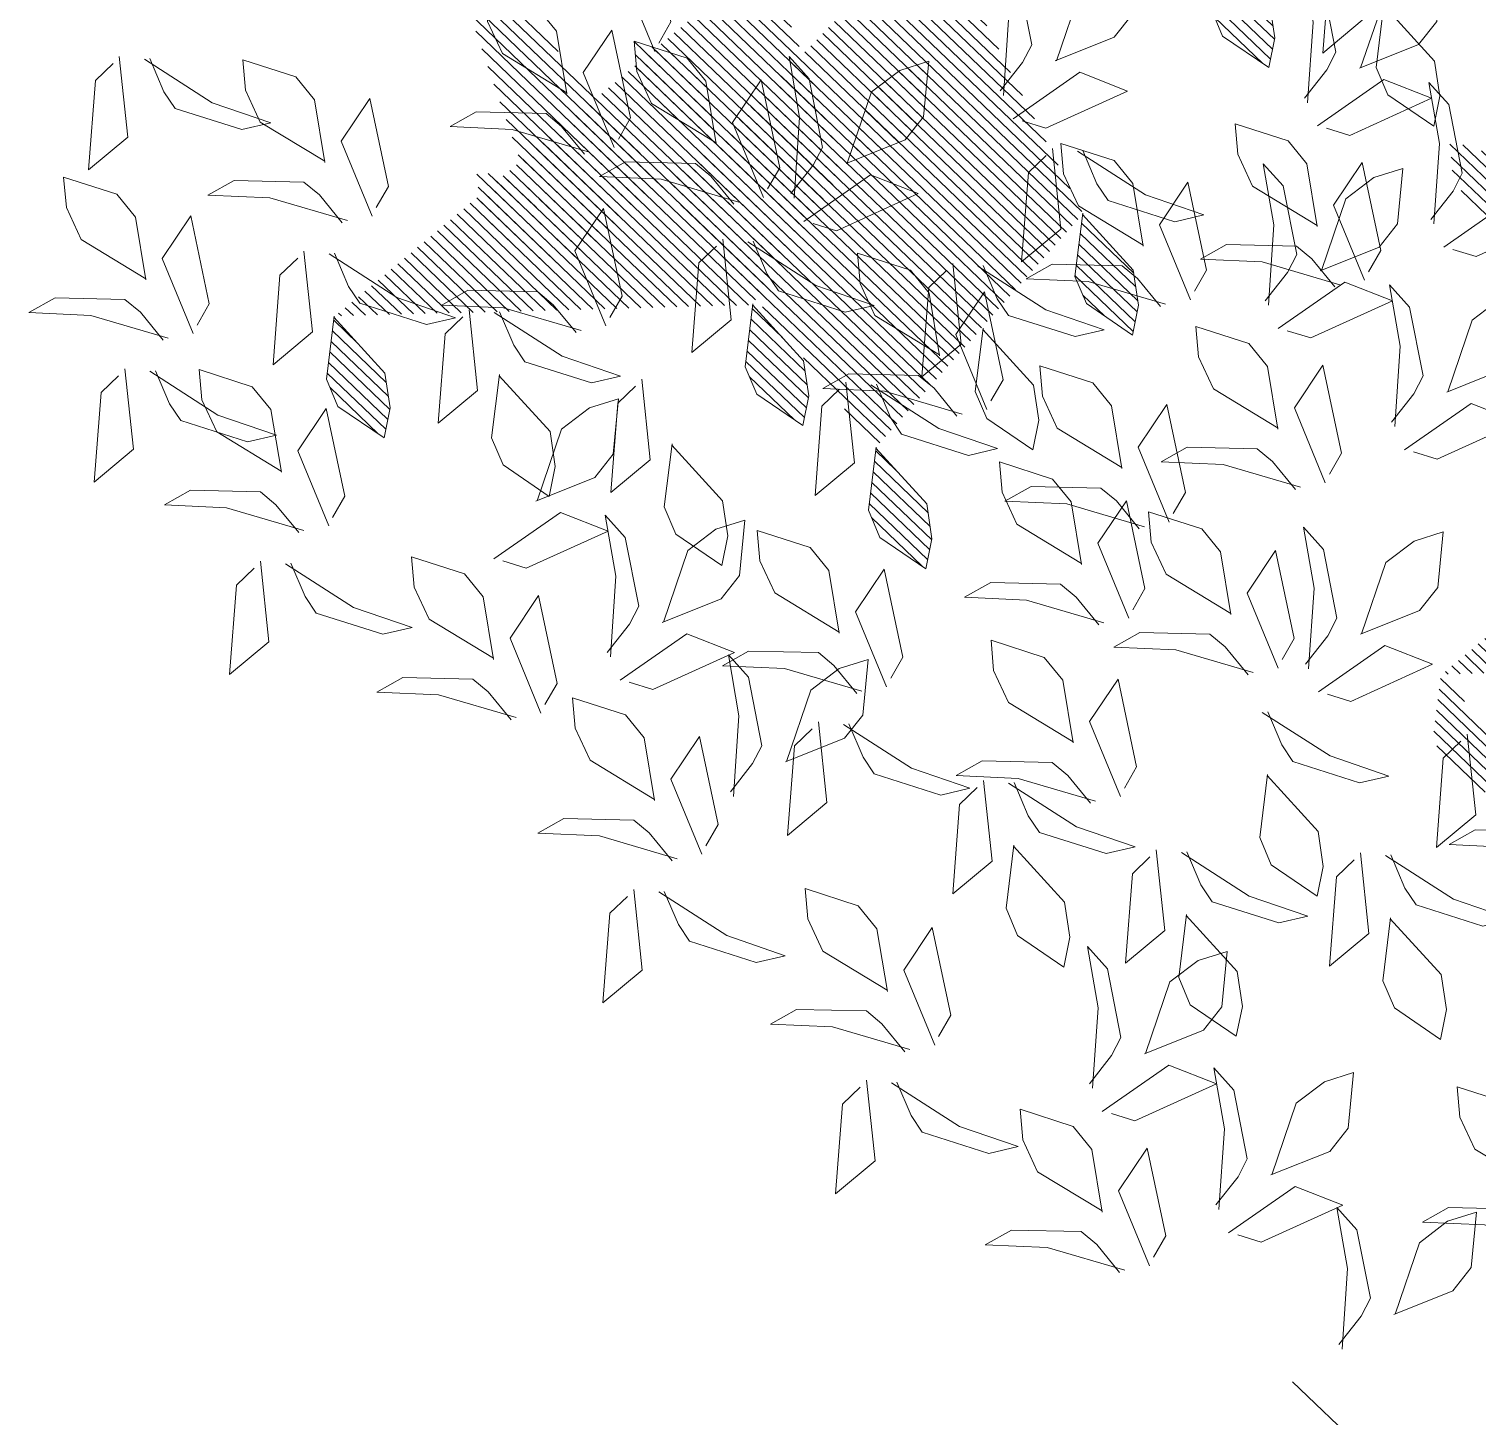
# Model space of a CAD drawing. Header units: centimetres. Extents: x 10243 to 22741, y 2279 to 4414.
# Drawn here: x 11994.82 to 12012.47, y 2874.34 to 2891.24 of the extents above; entities that cross this region are included whole.
import ezdxf

# ---------------------------------------------------------------- set-up
doc = ezdxf.new("R2010")
doc.units = ezdxf.units.CM
doc.header["$MEASUREMENT"] = 0
doc.layers.add('250', color=250, linetype='Continuous')
pattern_1 = [(45, (-1654800.843409, 54994.65091), (-0.0105615167031, 0.0105615167031), [])]
pattern_2 = [(45, (-1654799.279671, 54994.033918), (-0.0105615167031, 0.0105615167031), [])]
pattern_3 = [(45, (-1654801.206286, 54993.366467), (-0.0105615167031, 0.0105615167031), [])]

# ---------------------------------------------------------------- blocks, each defined once
blk = doc.blocks.new('U1')
at = {"lineweight": 0, "true_color": 0x6c822b}
h = blk.add_hatch(dxfattribs=at)
h.set_pattern_fill('ANSI31', color=67, scale=0.11949, style=0)
h.set_pattern_definition(pattern_1)
edge = h.paths.add_edge_path()
edge.add_line((-2359702.2328, 78420.7502), (-2359702.2168, 78420.8604))
edge.add_line((-2359702.2168, 78420.8604), (-2359702.1849, 78420.9012))
edge.add_line((-2359702.1849, 78420.9012), (-2359702.0925, 78420.9332))
edge.add_line((-2359702.0925, 78420.9332), (-2359702.0961, 78420.8799))
edge.add_line((-2359702.0961, 78420.8799), (-2359702.121, 78420.8231))
edge.add_line((-2359702.121, 78420.8231), (-2359702.2328, 78420.7522))
edge.add_line((-2359702.5136, 78420.9696), (-2359702.4977, 78421.0799))
edge.add_line((-2359702.4977, 78421.0799), (-2359702.4657, 78421.1207))
edge.add_line((-2359702.4657, 78421.1207), (-2359702.3734, 78421.1526))
edge.add_line((-2359702.3734, 78421.1526), (-2359702.377, 78421.0994))
edge.add_line((-2359702.377, 78421.0994), (-2359702.4018, 78421.0426))
edge.add_line((-2359702.4018, 78421.0426), (-2359702.5137, 78420.9716))
edge.add_line((-2359702.9001, 78421.3517), (-2359703.0043, 78421.391))
edge.add_line((-2359703.0043, 78421.391), (-2359703.0373, 78421.431))
edge.add_line((-2359703.0373, 78421.431), (-2359703.0486, 78421.528))
edge.add_line((-2359703.0486, 78421.528), (-2359702.9974, 78421.5131))
edge.add_line((-2359702.9974, 78421.5131), (-2359702.9473, 78421.4766))
edge.add_line((-2359702.9473, 78421.4766), (-2359702.902, 78421.3521))
edge.add_line((-2359703.1533, 78420.8348), (-2359703.1375, 78420.7245))
edge.add_line((-2359703.1375, 78420.7245), (-2359703.1567, 78420.6763))
edge.add_line((-2359703.1567, 78420.6763), (-2359703.2362, 78420.6196))
edge.add_line((-2359703.2362, 78420.6196), (-2359703.2479, 78420.6717))
edge.add_line((-2359703.2479, 78420.6717), (-2359703.24, 78420.7332))
edge.add_line((-2359703.24, 78420.7332), (-2359703.1527, 78420.8329))
edge.add_line((-2359702.783, 78420.4326), (-2359702.7672, 78420.3224))
edge.add_line((-2359702.7672, 78420.3224), (-2359702.7863, 78420.2742))
edge.add_line((-2359702.7863, 78420.2742), (-2359702.8659, 78420.2175))
edge.add_line((-2359702.8659, 78420.2175), (-2359702.8775, 78420.2696))
edge.add_line((-2359702.8775, 78420.2696), (-2359702.8697, 78420.3311))
edge.add_line((-2359702.8697, 78420.3311), (-2359702.7824, 78420.4308))
edge.add_line((-2359702.0126, 78421.4334), (-2359701.9966, 78421.5436))
edge.add_line((-2359701.9966, 78421.5436), (-2359701.9647, 78421.5844))
edge.add_line((-2359701.9647, 78421.5844), (-2359701.8723, 78421.6164))
edge.add_line((-2359701.8723, 78421.6164), (-2359701.8759, 78421.5631))
edge.add_line((-2359701.8759, 78421.5631), (-2359701.9007, 78421.5064))
edge.add_line((-2359701.9007, 78421.5064), (-2359702.0126, 78421.4354))
at = {"lineweight": 0}
h = blk.add_hatch(dxfattribs=at)
h.set_pattern_fill('ANSI31', color=41, scale=0.11949, style=0)
h.set_pattern_definition(pattern_1)
edge = h.paths.add_edge_path()
edge.add_line((-2359702.6031, 78421.2927), (-2359702.5872, 78421.4029))
edge.add_line((-2359702.5872, 78421.4029), (-2359702.5552, 78421.4438))
edge.add_line((-2359702.5552, 78421.4438), (-2359702.4629, 78421.4757))
edge.add_line((-2359702.4629, 78421.4757), (-2359702.4665, 78421.4225))
edge.add_line((-2359702.4665, 78421.4225), (-2359702.4913, 78421.3657))
edge.add_line((-2359702.4913, 78421.3657), (-2359702.6032, 78421.2947))
edge.add_line((-2359702.7405, 78420.9304), (-2359702.8447, 78420.9697))
edge.add_line((-2359702.8447, 78420.9697), (-2359702.8777, 78421.0097))
edge.add_line((-2359702.8777, 78421.0097), (-2359702.889, 78421.1068))
edge.add_line((-2359702.889, 78421.1068), (-2359702.8377, 78421.0918))
edge.add_line((-2359702.8377, 78421.0918), (-2359702.7876, 78421.0553))
edge.add_line((-2359702.7876, 78421.0553), (-2359702.7424, 78420.9308))
edge.add_line((-2359702.5722, 78420.688), (-2359702.5564, 78420.5777))
edge.add_line((-2359702.5564, 78420.5777), (-2359702.5756, 78420.5295))
edge.add_line((-2359702.5756, 78420.5295), (-2359702.6552, 78420.4728))
edge.add_line((-2359702.6552, 78420.4728), (-2359702.6668, 78420.5249))
edge.add_line((-2359702.6668, 78420.5249), (-2359702.6589, 78420.5864))
edge.add_line((-2359702.6589, 78420.5864), (-2359702.5716, 78420.6861))
edge.add_line((-2359701.8379, 78420.6816), (-2359701.8221, 78420.5713))
edge.add_line((-2359701.8221, 78420.5713), (-2359701.8412, 78420.5231))
edge.add_line((-2359701.8412, 78420.5231), (-2359701.9208, 78420.4664))
edge.add_line((-2359701.9208, 78420.4664), (-2359701.9324, 78420.5185))
edge.add_line((-2359701.9324, 78420.5185), (-2359701.9246, 78420.58))
edge.add_line((-2359701.9246, 78420.58), (-2359701.8373, 78420.6797))
at = {"lineweight": 0, "true_color": 0x6c822b}
h = blk.add_hatch(dxfattribs=at)
h.set_pattern_fill('ANSI31', color=67, scale=0.11949, style=0)
h.set_pattern_definition(pattern_2)
edge = h.paths.add_edge_path()
edge.add_line((-2359700.669, 78420.1332), (-2359700.6531, 78420.2434))
edge.add_line((-2359700.6531, 78420.2434), (-2359700.6211, 78420.2842))
edge.add_line((-2359700.6211, 78420.2842), (-2359700.5288, 78420.3162))
edge.add_line((-2359700.5288, 78420.3162), (-2359700.5324, 78420.2629))
edge.add_line((-2359700.5324, 78420.2629), (-2359700.5572, 78420.2061))
edge.add_line((-2359700.5572, 78420.2061), (-2359700.6691, 78420.1352))
edge.add_line((-2359700.9499, 78420.3526), (-2359700.934, 78420.4629))
edge.add_line((-2359700.934, 78420.4629), (-2359700.902, 78420.5037))
edge.add_line((-2359700.902, 78420.5037), (-2359700.8097, 78420.5356))
edge.add_line((-2359700.8097, 78420.5356), (-2359700.8132, 78420.4824))
edge.add_line((-2359700.8132, 78420.4824), (-2359700.8381, 78420.4256))
edge.add_line((-2359700.8381, 78420.4256), (-2359700.9499, 78420.3546))
edge.add_line((-2359701.3364, 78420.7347), (-2359701.4406, 78420.774))
edge.add_line((-2359701.4406, 78420.774), (-2359701.4736, 78420.814))
edge.add_line((-2359701.4736, 78420.814), (-2359701.4849, 78420.911))
edge.add_line((-2359701.4849, 78420.911), (-2359701.4336, 78420.8961))
edge.add_line((-2359701.4336, 78420.8961), (-2359701.3835, 78420.8596))
edge.add_line((-2359701.3835, 78420.8596), (-2359701.3383, 78420.7351))
edge.add_line((-2359701.5896, 78420.2178), (-2359701.5738, 78420.1075))
edge.add_line((-2359701.5738, 78420.1075), (-2359701.5929, 78420.0593))
edge.add_line((-2359701.5929, 78420.0593), (-2359701.6725, 78420.0026))
edge.add_line((-2359701.6725, 78420.0026), (-2359701.6841, 78420.0547))
edge.add_line((-2359701.6841, 78420.0547), (-2359701.6763, 78420.1162))
edge.add_line((-2359701.6763, 78420.1162), (-2359701.589, 78420.2159))
edge.add_line((-2359701.2192, 78419.8156), (-2359701.2034, 78419.7054))
edge.add_line((-2359701.2034, 78419.7054), (-2359701.2226, 78419.6572))
edge.add_line((-2359701.2226, 78419.6572), (-2359701.3021, 78419.6005))
edge.add_line((-2359701.3021, 78419.6005), (-2359701.3138, 78419.6526))
edge.add_line((-2359701.3138, 78419.6526), (-2359701.3059, 78419.7141))
edge.add_line((-2359701.3059, 78419.7141), (-2359701.2186, 78419.8138))
edge.add_line((-2359700.4488, 78420.8164), (-2359700.4329, 78420.9266))
edge.add_line((-2359700.4329, 78420.9266), (-2359700.4009, 78420.9674))
edge.add_line((-2359700.4009, 78420.9674), (-2359700.3086, 78420.9994))
edge.add_line((-2359700.3086, 78420.9994), (-2359700.3122, 78420.9461))
edge.add_line((-2359700.3122, 78420.9461), (-2359700.337, 78420.8894))
edge.add_line((-2359700.337, 78420.8894), (-2359700.4489, 78420.8184))
h = blk.add_hatch(dxfattribs=at)
h.set_pattern_fill('ANSI31', color=67, scale=0.11949, style=0)
h.set_pattern_definition(pattern_2)
edge = h.paths.add_edge_path()
edge.add_line((-2359701.0394, 78420.6757), (-2359701.0235, 78420.786))
edge.add_line((-2359701.0235, 78420.786), (-2359700.9915, 78420.8268))
edge.add_line((-2359700.9915, 78420.8268), (-2359700.8992, 78420.8587))
edge.add_line((-2359700.8992, 78420.8587), (-2359700.9027, 78420.8055))
edge.add_line((-2359700.9027, 78420.8055), (-2359700.9276, 78420.7487))
edge.add_line((-2359700.9276, 78420.7487), (-2359701.0394, 78420.6777))
edge.add_line((-2359701.1767, 78420.3134), (-2359701.2809, 78420.3527))
edge.add_line((-2359701.2809, 78420.3527), (-2359701.3139, 78420.3927))
edge.add_line((-2359701.3139, 78420.3927), (-2359701.3252, 78420.4898))
edge.add_line((-2359701.3252, 78420.4898), (-2359701.274, 78420.4748))
edge.add_line((-2359701.274, 78420.4748), (-2359701.2239, 78420.4383))
edge.add_line((-2359701.2239, 78420.4383), (-2359701.1787, 78420.3138))
edge.add_line((-2359701.0085, 78420.071), (-2359700.9927, 78419.9607))
edge.add_line((-2359700.9927, 78419.9607), (-2359701.0119, 78419.9125))
edge.add_line((-2359701.0119, 78419.9125), (-2359701.0914, 78419.8558))
edge.add_line((-2359701.0914, 78419.8558), (-2359701.103, 78419.9079))
edge.add_line((-2359701.103, 78419.9079), (-2359701.0952, 78419.9694))
edge.add_line((-2359701.0952, 78419.9694), (-2359701.0079, 78420.0691))
edge.add_line((-2359700.2742, 78420.0646), (-2359700.2584, 78419.9543))
edge.add_line((-2359700.2584, 78419.9543), (-2359700.2775, 78419.9061))
edge.add_line((-2359700.2775, 78419.9061), (-2359700.3571, 78419.8495))
edge.add_line((-2359700.3571, 78419.8495), (-2359700.3687, 78419.9015))
edge.add_line((-2359700.3687, 78419.9015), (-2359700.3609, 78419.963))
edge.add_line((-2359700.3609, 78419.963), (-2359700.2736, 78420.0627))
h = blk.add_hatch(dxfattribs=at)
h.set_pattern_fill('ANSI31', color=67, scale=0.11949, style=0)
h.set_pattern_definition(pattern_3)
edge = h.paths.add_edge_path()
edge.add_line((-2359702.5956, 78419.4657), (-2359702.5797, 78419.576))
edge.add_line((-2359702.5797, 78419.576), (-2359702.5477, 78419.6168))
edge.add_line((-2359702.5477, 78419.6168), (-2359702.4554, 78419.6487))
edge.add_line((-2359702.4554, 78419.6487), (-2359702.459, 78419.5955))
edge.add_line((-2359702.459, 78419.5955), (-2359702.4838, 78419.5387))
edge.add_line((-2359702.4838, 78419.5387), (-2359702.5957, 78419.4677))
edge.add_line((-2359702.8765, 78419.6852), (-2359702.8606, 78419.7954))
edge.add_line((-2359702.8606, 78419.7954), (-2359702.8286, 78419.8362))
edge.add_line((-2359702.8286, 78419.8362), (-2359702.7363, 78419.8682))
edge.add_line((-2359702.7363, 78419.8682), (-2359702.7398, 78419.8149))
edge.add_line((-2359702.7398, 78419.8149), (-2359702.7647, 78419.7582))
edge.add_line((-2359702.7647, 78419.7582), (-2359702.8766, 78419.6872))
edge.add_line((-2359703.263, 78420.0672), (-2359703.3672, 78420.1065))
edge.add_line((-2359703.3672, 78420.1065), (-2359703.4002, 78420.1465))
edge.add_line((-2359703.4002, 78420.1465), (-2359703.4115, 78420.2436))
edge.add_line((-2359703.4115, 78420.2436), (-2359703.3603, 78420.2286))
edge.add_line((-2359703.3603, 78420.2286), (-2359703.3101, 78420.1921))
edge.add_line((-2359703.3101, 78420.1921), (-2359703.2649, 78420.0676))
edge.add_line((-2359703.5162, 78419.5503), (-2359703.5004, 78419.4401))
edge.add_line((-2359703.5004, 78419.4401), (-2359703.5196, 78419.3919))
edge.add_line((-2359703.5196, 78419.3919), (-2359703.5991, 78419.3352))
edge.add_line((-2359703.5991, 78419.3352), (-2359703.6107, 78419.3873))
edge.add_line((-2359703.6107, 78419.3873), (-2359703.6029, 78419.4488))
edge.add_line((-2359703.6029, 78419.4488), (-2359703.5156, 78419.5484))
edge.add_line((-2359703.1458, 78419.1482), (-2359703.13, 78419.0379))
edge.add_line((-2359703.13, 78419.0379), (-2359703.1492, 78418.9898))
edge.add_line((-2359703.1492, 78418.9898), (-2359703.2288, 78418.9331))
edge.add_line((-2359703.2288, 78418.9331), (-2359703.2404, 78418.9852))
edge.add_line((-2359703.2404, 78418.9852), (-2359703.2325, 78419.0467))
edge.add_line((-2359703.2325, 78419.0467), (-2359703.1453, 78419.1463))
edge.add_line((-2359702.3754, 78420.1489), (-2359702.3595, 78420.2592))
edge.add_line((-2359702.3595, 78420.2592), (-2359702.3275, 78420.3))
edge.add_line((-2359702.3275, 78420.3), (-2359702.2352, 78420.3319))
edge.add_line((-2359702.2352, 78420.3319), (-2359702.2388, 78420.2787))
edge.add_line((-2359702.2388, 78420.2787), (-2359702.2636, 78420.2219))
edge.add_line((-2359702.2636, 78420.2219), (-2359702.3755, 78420.1509))
at = {"lineweight": 0}
h = blk.add_hatch(dxfattribs=at)
h.set_pattern_fill('ANSI31', color=41, scale=0.11949, style=0)
h.set_pattern_definition(pattern_3)
edge = h.paths.add_edge_path()
edge.add_line((-2359702.966, 78420.0083), (-2359702.9501, 78420.1185))
edge.add_line((-2359702.9501, 78420.1185), (-2359702.9181, 78420.1593))
edge.add_line((-2359702.9181, 78420.1593), (-2359702.8258, 78420.1913))
edge.add_line((-2359702.8258, 78420.1913), (-2359702.8293, 78420.138))
edge.add_line((-2359702.8293, 78420.138), (-2359702.8542, 78420.0812))
edge.add_line((-2359702.8542, 78420.0812), (-2359702.9661, 78420.0102))
edge.add_line((-2359703.1033, 78419.646), (-2359703.2076, 78419.6853))
edge.add_line((-2359703.2076, 78419.6853), (-2359703.2405, 78419.7253))
edge.add_line((-2359703.2405, 78419.7253), (-2359703.2518, 78419.8223))
edge.add_line((-2359703.2518, 78419.8223), (-2359703.2006, 78419.8074))
edge.add_line((-2359703.2006, 78419.8074), (-2359703.1505, 78419.7709))
edge.add_line((-2359703.1505, 78419.7709), (-2359703.1053, 78419.6464))
edge.add_line((-2359702.9351, 78419.4035), (-2359702.9193, 78419.2933))
edge.add_line((-2359702.9193, 78419.2933), (-2359702.9385, 78419.2451))
edge.add_line((-2359702.9385, 78419.2451), (-2359703.018, 78419.1884))
edge.add_line((-2359703.018, 78419.1884), (-2359703.0296, 78419.2405))
edge.add_line((-2359703.0296, 78419.2405), (-2359703.0218, 78419.302))
edge.add_line((-2359703.0218, 78419.302), (-2359702.9345, 78419.4016))
edge.add_line((-2359702.2008, 78419.3971), (-2359702.185, 78419.2869))
edge.add_line((-2359702.185, 78419.2869), (-2359702.2041, 78419.2387))
edge.add_line((-2359702.2041, 78419.2387), (-2359702.2837, 78419.182))
edge.add_line((-2359702.2837, 78419.182), (-2359702.2953, 78419.2341))
edge.add_line((-2359702.2953, 78419.2341), (-2359702.2875, 78419.2956))
edge.add_line((-2359702.2875, 78419.2956), (-2359702.2002, 78419.3952))
at = {"lineweight": 0, "true_color": 0x6c822b}
h = blk.add_hatch(dxfattribs=at)
h.set_pattern_fill('ANSI31', color=67, scale=0.1195, style=0)
h.set_pattern_definition([(45, (0, 4e-11), (-0.268285151617, 0.268285151617), [])])
edge = h.paths.add_edge_path()
edge.add_line((-2359701.9845, 78417.9483), (-2359701.9685, 78418.0585))
edge.add_line((-2359701.9685, 78418.0585), (-2359701.9366, 78418.0993))
edge.add_line((-2359701.9366, 78418.0993), (-2359701.8442, 78418.1313))
edge.add_line((-2359701.8442, 78418.1313), (-2359701.8478, 78418.0781))
edge.add_line((-2359701.8478, 78418.0781), (-2359701.8726, 78418.0213))
edge.add_line((-2359701.8726, 78418.0213), (-2359701.9845, 78417.9503))
edge.add_line((-2359702.2653, 78418.1678), (-2359702.2494, 78418.278))
edge.add_line((-2359702.2494, 78418.278), (-2359702.2174, 78418.3188))
edge.add_line((-2359702.2174, 78418.3188), (-2359702.1251, 78418.3508))
edge.add_line((-2359702.1251, 78418.3508), (-2359702.1287, 78418.2975))
edge.add_line((-2359702.1287, 78418.2975), (-2359702.1535, 78418.2407))
edge.add_line((-2359702.1535, 78418.2407), (-2359702.2654, 78418.1697))
edge.add_line((-2359702.6518, 78418.5498), (-2359702.756, 78418.5891))
edge.add_line((-2359702.756, 78418.5891), (-2359702.789, 78418.6291))
edge.add_line((-2359702.789, 78418.6291), (-2359702.8003, 78418.7261))
edge.add_line((-2359702.8003, 78418.7261), (-2359702.7491, 78418.7112))
edge.add_line((-2359702.7491, 78418.7112), (-2359702.699, 78418.6747))
edge.add_line((-2359702.699, 78418.6747), (-2359702.6537, 78418.5502))
edge.add_line((-2359702.905, 78418.0329), (-2359702.8892, 78417.9226))
edge.add_line((-2359702.8892, 78417.9226), (-2359702.9084, 78417.8744))
edge.add_line((-2359702.9084, 78417.8744), (-2359702.9879, 78417.8178))
edge.add_line((-2359702.9879, 78417.8178), (-2359702.9995, 78417.8698))
edge.add_line((-2359702.9995, 78417.8698), (-2359702.9917, 78417.9313))
edge.add_line((-2359702.9917, 78417.9313), (-2359702.9044, 78418.031))
edge.add_line((-2359702.5347, 78417.6308), (-2359702.5189, 78417.5205))
edge.add_line((-2359702.5189, 78417.5205), (-2359702.538, 78417.4723))
edge.add_line((-2359702.538, 78417.4723), (-2359702.6176, 78417.4156))
edge.add_line((-2359702.6176, 78417.4156), (-2359702.6292, 78417.4677))
edge.add_line((-2359702.6292, 78417.4677), (-2359702.6214, 78417.5292))
edge.add_line((-2359702.6214, 78417.5292), (-2359702.5341, 78417.6289))
edge.add_line((-2359701.7643, 78418.6315), (-2359701.7483, 78418.7417))
edge.add_line((-2359701.7483, 78418.7417), (-2359701.7164, 78418.7826))
edge.add_line((-2359701.7164, 78418.7826), (-2359701.624, 78418.8145))
edge.add_line((-2359701.624, 78418.8145), (-2359701.6276, 78418.7613))
edge.add_line((-2359701.6276, 78418.7613), (-2359701.6524, 78418.7045))
edge.add_line((-2359701.6524, 78418.7045), (-2359701.7643, 78418.6335))
at = {"color": 67, "lineweight": 0, "true_color": 0x6c822b}
for points in [[(-2359700.8527, 78420.5314), (-2359700.8748, 78420.5682), (-2359700.8453, 78420.7228), (-2359700.7938, 78420.6491), (-2359700.8453, 78420.5167)], [(-2359702.0633, 78420.6757), (-2359702.0317, 78420.6466), (-2359702.0164, 78420.49), (-2359702.0866, 78420.5461), (-2359702.0745, 78420.6877)], [(-2359701.8379, 78420.6816), (-2359701.8221, 78420.5713), (-2359701.8412, 78420.5231), (-2359701.9208, 78420.4664), (-2359701.9324, 78420.5185), (-2359701.9246, 78420.58), (-2359701.8373, 78420.6797)], [(-2359701.4494, 78420.4351), (-2359701.4895, 78420.4839), (-2359701.5063, 78420.5149), (-2359701.4852, 78420.6357), (-2359701.4509, 78420.6754), (-2359701.4673, 78420.5681), (-2359701.4548, 78420.4272)], [(-2359701.9824, 78420.4114), (-2359702.0225, 78420.4603), (-2359702.0393, 78420.4912), (-2359702.0181, 78420.612), (-2359701.9839, 78420.6517), (-2359702.0003, 78420.5444), (-2359701.9878, 78420.4035)], [(-2359701.5471, 78420.4858), (-2359701.6513, 78420.5251), (-2359701.6843, 78420.5651), (-2359701.6956, 78420.6621), (-2359701.6444, 78420.6472), (-2359701.5943, 78420.6107), (-2359701.549, 78420.4861)], [(-2359702.0801, 78420.4621), (-2359702.1843, 78420.5014), (-2359702.2173, 78420.5414), (-2359702.2286, 78420.6384), (-2359702.1774, 78420.6235), (-2359702.1273, 78420.587), (-2359702.082, 78420.4625)], [(-2359700.6901, 78420.4454), (-2359700.6741, 78420.5556), (-2359700.6422, 78420.5964), (-2359700.5499, 78420.6284), (-2359700.5534, 78420.5751), (-2359700.5783, 78420.5184), (-2359700.6901, 78420.4474)], [(-2359702.1252, 78420.5731), (-2359702.1094, 78420.4628), (-2359702.1286, 78420.4146), (-2359702.2082, 78420.3579), (-2359702.2198, 78420.41), (-2359702.2119, 78420.4715), (-2359702.1247, 78420.5712)], [(-2359700.7785, 78420.3644), (-2359700.8005, 78420.4012), (-2359700.7711, 78420.5558), (-2359700.7195, 78420.4822), (-2359700.7711, 78420.3497)], [(-2359700.9499, 78420.3526), (-2359700.934, 78420.4629), (-2359700.902, 78420.5037), (-2359700.8097, 78420.5356), (-2359700.8132, 78420.4824), (-2359700.8381, 78420.4256), (-2359700.9499, 78420.3546)], [(-2359700.2632, 78420.3341), (-2359700.2473, 78420.4443), (-2359700.2153, 78420.4851), (-2359700.123, 78420.5171), (-2359700.1266, 78420.4638), (-2359700.1514, 78420.4071), (-2359700.2633, 78420.3361)], [(-2359699.9603, 78420.5226), (-2359699.9837, 78420.4639), (-2359700.0028, 78420.4343), (-2359700.1188, 78420.3946), (-2359700.1701, 78420.4054), (-2359700.0682, 78420.4428), (-2359699.9508, 78420.5217)], [(-2359701.0791, 78420.2627), (-2359701.1192, 78420.3116), (-2359701.136, 78420.3426), (-2359701.1148, 78420.4634), (-2359701.0806, 78420.5031), (-2359701.097, 78420.3958), (-2359701.0844, 78420.2548)], [(-2359702.02, 78420.3583), (-2359702.0607, 78420.3447), (-2359702.2053, 78420.4067), (-2359702.1224, 78420.4412), (-2359702.0041, 78420.3624)], [(-2359701.4871, 78420.382), (-2359701.5278, 78420.3684), (-2359701.6724, 78420.4304), (-2359701.5894, 78420.4649), (-2359701.4711, 78420.386)], [(-2359701.0383, 78420.2717), (-2359701.0604, 78420.3085), (-2359701.0309, 78420.463), (-2359700.9794, 78420.3894), (-2359701.0309, 78420.257)], [(-2359700.3516, 78420.2531), (-2359700.3737, 78420.2899), (-2359700.3442, 78420.4445), (-2359700.2927, 78420.3709), (-2359700.3442, 78420.2384)], [(-2359702.1995, 78420.1944), (-2359702.2396, 78420.2432), (-2359702.2564, 78420.2742), (-2359702.2353, 78420.395), (-2359702.2011, 78420.4347), (-2359702.2174, 78420.3274), (-2359702.2049, 78420.1865)], [(-2359700.7185, 78420.3391), (-2359700.6795, 78420.3888), (-2359700.6528, 78420.4119), (-2359700.5303, 78420.4172), (-2359700.4842, 78420.3924), (-2359700.5925, 78420.3853), (-2359700.7274, 78420.3427)], [(-2359702.0002, 78420.1861), (-2359701.9843, 78420.2963), (-2359701.9523, 78420.3371), (-2359701.86, 78420.3691), (-2359701.8636, 78420.3159), (-2359701.8884, 78420.2591), (-2359702.0003, 78420.1881)], [(-2359701.6943, 78420.158), (-2359701.6783, 78420.2682), (-2359701.6464, 78420.3091), (-2359701.554, 78420.341), (-2359701.5576, 78420.2878), (-2359701.5824, 78420.231), (-2359701.6943, 78420.16)], [(-2359701.5923, 78420.3278), (-2359701.6157, 78420.2691), (-2359701.6348, 78420.2394), (-2359701.7508, 78420.1997), (-2359701.8021, 78420.2106), (-2359701.7002, 78420.2479), (-2359701.5828, 78420.3269)], [(-2359701.5277, 78420.3204), (-2359701.4961, 78420.2913), (-2359701.4807, 78420.1347), (-2359701.551, 78420.1908), (-2359701.5389, 78420.3324)], [(-2359700.9784, 78420.2464), (-2359700.9393, 78420.2961), (-2359700.9127, 78420.3191), (-2359700.7901, 78420.3244), (-2359700.744, 78420.2996), (-2359700.8523, 78420.2925), (-2359700.9872, 78420.2499)], [(-2359702.0886, 78420.1051), (-2359702.1107, 78420.1419), (-2359702.0812, 78420.2965), (-2359702.0297, 78420.2229), (-2359702.0812, 78420.0904)], [(-2359701.9063, 78420.0578), (-2359701.9465, 78420.1066), (-2359701.9632, 78420.1376), (-2359701.9421, 78420.2584), (-2359701.9079, 78420.2981), (-2359701.9242, 78420.1908), (-2359701.9117, 78420.0499)], [(-2359701.1167, 78420.2097), (-2359701.1574, 78420.196), (-2359701.302, 78420.2581), (-2359701.219, 78420.2926), (-2359701.1007, 78420.2137)], [(-2359700.2917, 78420.2278), (-2359700.2526, 78420.2775), (-2359700.226, 78420.3006), (-2359700.1035, 78420.3059), (-2359700.0573, 78420.2811), (-2359700.1656, 78420.274), (-2359700.3006, 78420.2314)], [(-2359702.004, 78420.1085), (-2359702.1082, 78420.1478), (-2359702.1412, 78420.1878), (-2359702.1525, 78420.2848), (-2359702.1013, 78420.2699), (-2359702.0512, 78420.2334), (-2359702.0059, 78420.1089)], [(-2359701.7826, 78420.0771), (-2359701.8047, 78420.1139), (-2359701.7753, 78420.2684), (-2359701.7237, 78420.1948), (-2359701.7753, 78420.0623)], [(-2359700.7574, 78420.0522), (-2359700.7795, 78420.089), (-2359700.75, 78420.2436), (-2359700.6985, 78420.17), (-2359700.75, 78420.0375)], [(-2359700.0336, 78420.0538), (-2359700.0557, 78420.0906), (-2359700.0263, 78420.2452), (-2359699.9747, 78420.1716), (-2359700.0263, 78420.0391)], [(-2359702.2372, 78420.1413), (-2359702.2779, 78420.1277), (-2359702.4225, 78420.1897), (-2359702.3395, 78420.2242), (-2359702.2212, 78420.1454)], [(-2359701.5896, 78420.2178), (-2359701.5738, 78420.1075), (-2359701.5929, 78420.0593), (-2359701.6725, 78420.0026), (-2359701.6841, 78420.0547), (-2359701.6763, 78420.1162), (-2359701.589, 78420.2159)], [(-2359701.0112, 78420.1809), (-2359701.0347, 78420.1223), (-2359701.0537, 78420.0926), (-2359701.1697, 78420.0529), (-2359701.221, 78420.0638), (-2359701.1191, 78420.1011), (-2359701.0017, 78420.18)], [(-2359700.9466, 78420.1736), (-2359700.915, 78420.1445), (-2359700.8996, 78419.9879), (-2359700.9699, 78420.044), (-2359700.9578, 78420.1856)], [(-2359700.2768, 78420.1746), (-2359700.3003, 78420.1159), (-2359700.3193, 78420.0862), (-2359700.4354, 78420.0466), (-2359700.4867, 78420.0574), (-2359700.3848, 78420.0947), (-2359700.2673, 78420.1737)], [(-2359700.2122, 78420.1672), (-2359700.1806, 78420.1381), (-2359700.1653, 78419.9815), (-2359700.2355, 78420.0376), (-2359700.2234, 78420.1792)], [(-2359702.0287, 78420.0798), (-2359701.9896, 78420.1295), (-2359701.963, 78420.1526), (-2359701.8405, 78420.1579), (-2359701.7943, 78420.1331), (-2359701.9026, 78420.126), (-2359702.0376, 78420.0834)], [(-2359701.3336, 78419.9732), (-2359701.3176, 78420.0834), (-2359701.2857, 78420.1242), (-2359701.1933, 78420.1562), (-2359701.1969, 78420.1029), (-2359701.2218, 78420.0461), (-2359701.3336, 78419.9751)], [(-2359701.7227, 78420.0517), (-2359701.6836, 78420.1014), (-2359701.657, 78420.1245), (-2359701.5345, 78420.1298), (-2359701.4883, 78420.105), (-2359701.5966, 78420.0979), (-2359701.7316, 78420.0553)], [(-2359701.4135, 78420.1299), (-2359701.4369, 78420.0712), (-2359701.456, 78420.0415), (-2359701.572, 78420.0019), (-2359701.6233, 78420.0127), (-2359701.5214, 78420.0501), (-2359701.404, 78420.129)], [(-2359701.3489, 78420.1225), (-2359701.3173, 78420.0934), (-2359701.3019, 78419.9368), (-2359701.3722, 78419.9929), (-2359701.3601, 78420.1345)], [(-2359701.944, 78420.0047), (-2359701.9847, 78419.9911), (-2359702.1293, 78420.0531), (-2359702.0463, 78420.0876), (-2359701.928, 78420.0088)], [(-2359700.6975, 78420.0269), (-2359700.6584, 78420.0766), (-2359700.6318, 78420.0997), (-2359700.5093, 78420.105), (-2359700.4631, 78420.0801), (-2359700.5714, 78420.073), (-2359700.7064, 78420.0305)], [(-2359702.2211, 78419.8915), (-2359702.3253, 78419.9308), (-2359702.3583, 78419.9708), (-2359702.3696, 78420.0678), (-2359702.3184, 78420.0529), (-2359702.2683, 78420.0164), (-2359702.223, 78419.8918)], [(-2359702.1234, 78419.8408), (-2359702.1636, 78419.8896), (-2359702.1804, 78419.9206), (-2359702.1592, 78420.0414), (-2359702.125, 78420.0811), (-2359702.1414, 78419.9738), (-2359702.1288, 78419.8329)], [(-2359701.4219, 78419.8922), (-2359701.444, 78419.929), (-2359701.4146, 78420.0836), (-2359701.363, 78420.01), (-2359701.4146, 78419.8775)], [(-2359701.0085, 78420.071), (-2359700.9927, 78419.9607), (-2359701.0119, 78419.9125), (-2359701.0914, 78419.8558), (-2359701.103, 78419.9079), (-2359701.0952, 78419.9694), (-2359701.0079, 78420.0691)], [(-2359700.5642, 78420.0661), (-2359700.5877, 78420.0074), (-2359700.6067, 78419.9777), (-2359700.7227, 78419.9381), (-2359700.774, 78419.9489), (-2359700.6721, 78419.9862), (-2359700.5547, 78420.0652)], [(-2359700.4996, 78420.0587), (-2359700.468, 78420.0296), (-2359700.4527, 78419.873), (-2359700.5229, 78419.9291), (-2359700.5108, 78420.0707)], [(-2359700.2742, 78420.0646), (-2359700.2584, 78419.9543), (-2359700.2775, 78419.9061), (-2359700.3571, 78419.8495), (-2359700.3687, 78419.9015), (-2359700.3609, 78419.963), (-2359700.2736, 78420.0627)], [(-2359701.9241, 78419.8325), (-2359701.9082, 78419.9427), (-2359701.8762, 78419.9835), (-2359701.7839, 78420.0155), (-2359701.7875, 78419.9623), (-2359701.8123, 78419.9055), (-2359701.9242, 78419.8345)], [(-2359701.4108, 78420.0199), (-2359701.395, 78419.9096), (-2359701.4141, 78419.8615), (-2359701.4937, 78419.8048), (-2359701.5053, 78419.8569), (-2359701.4975, 78419.9184), (-2359701.4102, 78420.018)], [(-2359700.1759, 78419.7927), (-2359700.1599, 78419.903), (-2359700.128, 78419.9438), (-2359700.0357, 78419.9757), (-2359700.0392, 78419.9225), (-2359700.0641, 78419.8657), (-2359700.1759, 78419.7947)], [(-2359699.9589, 78419.9753), (-2359699.9823, 78419.9166), (-2359700.0014, 78419.8869), (-2359700.1174, 78419.8472), (-2359700.1687, 78419.8581), (-2359700.0668, 78419.8954), (-2359699.9493, 78419.9744)], [(-2359702.0125, 78419.7515), (-2359702.0346, 78419.7883), (-2359702.0051, 78419.9429), (-2359701.9536, 78419.8693), (-2359702.0051, 78419.7368)], [(-2359701.6491, 78419.7691), (-2359701.6331, 78419.8794), (-2359701.6012, 78419.9202), (-2359701.5088, 78419.9521), (-2359701.5124, 78419.8989), (-2359701.5372, 78419.8421), (-2359701.6491, 78419.7711)], [(-2359701.362, 78419.8669), (-2359701.323, 78419.9166), (-2359701.2963, 78419.9397), (-2359701.1738, 78419.945), (-2359701.1277, 78419.9201), (-2359701.236, 78419.913), (-2359701.3709, 78419.8704)], [(-2359700.7997, 78419.931), (-2359700.7681, 78419.9019), (-2359700.7528, 78419.7453), (-2359700.823, 78419.8014), (-2359700.8109, 78419.9431)], [(-2359700.5615, 78419.9561), (-2359700.5457, 78419.8458), (-2359700.5649, 78419.7976), (-2359700.6444, 78419.7409), (-2359700.656, 78419.793), (-2359700.6482, 78419.8545), (-2359700.5609, 78419.9542)], [(-2359701.2219, 78419.9256), (-2359701.2454, 78419.8669), (-2359701.2644, 78419.8373), (-2359701.3805, 78419.7976), (-2359701.4318, 78419.8084), (-2359701.3298, 78419.8458), (-2359701.2124, 78419.9247)], [(-2359701.1573, 78419.9183), (-2359701.1257, 78419.8892), (-2359701.1104, 78419.7326), (-2359701.1806, 78419.7886), (-2359701.1685, 78419.9303)], [(-2359700.6211, 78419.7331), (-2359700.7253, 78419.7724), (-2359700.7583, 78419.8124), (-2359700.7696, 78419.9094), (-2359700.7184, 78419.8945), (-2359700.6683, 78419.858), (-2359700.623, 78419.7335)], [(-2359700.2642, 78419.7118), (-2359700.2863, 78419.7486), (-2359700.2569, 78419.9031), (-2359700.2053, 78419.8295), (-2359700.2569, 78419.697)], [(-2359702.1611, 78419.7877), (-2359702.2018, 78419.7741), (-2359702.3464, 78419.8361), (-2359702.2634, 78419.8706), (-2359702.1451, 78419.7917)], [(-2359701.7374, 78419.6882), (-2359701.7595, 78419.725), (-2359701.7301, 78419.8795), (-2359701.6785, 78419.8059), (-2359701.7301, 78419.6734)], [(-2359701.2192, 78419.8156), (-2359701.2034, 78419.7054), (-2359701.2226, 78419.6572), (-2359701.3021, 78419.6005), (-2359701.3138, 78419.6526), (-2359701.3059, 78419.7141), (-2359701.2186, 78419.8138)], [(-2359700.8616, 78419.8284), (-2359700.8458, 78419.7182), (-2359700.865, 78419.67), (-2359700.9445, 78419.6133), (-2359700.9562, 78419.6654), (-2359700.9483, 78419.7269), (-2359700.861, 78419.8265)], [(-2359701.9526, 78419.7262), (-2359701.9135, 78419.7759), (-2359701.8869, 78419.799), (-2359701.7644, 78419.8043), (-2359701.7182, 78419.7795), (-2359701.8265, 78419.7724), (-2359701.9615, 78419.7298)], [(-2359701.5748, 78419.6022), (-2359701.5589, 78419.7124), (-2359701.5269, 78419.7532), (-2359701.4346, 78419.7852), (-2359701.4382, 78419.7319), (-2359701.463, 78419.6751), (-2359701.5749, 78419.6041)], [(-2359700.2043, 78419.6864), (-2359700.1653, 78419.7361), (-2359700.1386, 78419.7592), (-2359700.0161, 78419.7645), (-2359699.97, 78419.7397), (-2359700.0783, 78419.7326), (-2359700.2132, 78419.69)], [(-2359701.6775, 78419.6628), (-2359701.6385, 78419.7125), (-2359701.6118, 78419.7356), (-2359701.4893, 78419.7409), (-2359701.4431, 78419.7161), (-2359701.5515, 78419.709), (-2359701.6864, 78419.6664)], [(-2359701.6632, 78419.5212), (-2359701.6853, 78419.558), (-2359701.6558, 78419.7126), (-2359701.6043, 78419.639), (-2359701.6558, 78419.5065)], [(-2359700.7405, 78419.4654), (-2359700.7806, 78419.5143), (-2359700.7974, 78419.5452), (-2359700.7763, 78419.666), (-2359700.7421, 78419.7058), (-2359700.7584, 78419.5985), (-2359700.7459, 78419.4575)], [(-2359700.561, 78419.6294), (-2359700.6017, 78419.6157), (-2359700.7463, 78419.6778), (-2359700.6634, 78419.7123), (-2359700.5451, 78419.6334)], [(-2359701.8347, 78419.5094), (-2359701.8187, 78419.6197), (-2359701.7868, 78419.6605), (-2359701.6944, 78419.6924), (-2359701.698, 78419.6392), (-2359701.7228, 78419.5824), (-2359701.8347, 78419.5114)], [(-2359700.8382, 78419.5161), (-2359700.9424, 78419.5554), (-2359700.9754, 78419.5954), (-2359700.9867, 78419.6924), (-2359700.9355, 78419.6775), (-2359700.8854, 78419.641), (-2359700.8401, 78419.5165)], [(-2359701.9638, 78419.4195), (-2359702.0039, 78419.4684), (-2359702.0207, 78419.4993), (-2359701.9995, 78419.6201), (-2359701.9653, 78419.6599), (-2359701.9817, 78419.5526), (-2359701.9692, 78419.4116)], [(-2359701.148, 78419.4909), (-2359701.132, 78419.6011), (-2359701.1001, 78419.6419), (-2359701.0078, 78419.6739), (-2359701.0113, 78419.6206), (-2359701.0362, 78419.5638), (-2359701.148, 78419.4928)], [(-2359702.0615, 78419.4702), (-2359702.1657, 78419.5095), (-2359702.1987, 78419.5495), (-2359702.21, 78419.6465), (-2359702.1587, 78419.6316), (-2359702.1086, 78419.5951), (-2359702.0634, 78419.4706)], [(-2359700.5412, 78419.4571), (-2359700.5253, 78419.5674), (-2359700.4933, 78419.6082), (-2359700.401, 78419.6401), (-2359700.4046, 78419.5869), (-2359700.4294, 78419.5301), (-2359700.5413, 78419.4591)], [(-2359701.923, 78419.4285), (-2359701.9451, 78419.4653), (-2359701.9157, 78419.6198), (-2359701.8641, 78419.5462), (-2359701.9157, 78419.4137)], [(-2359701.2364, 78419.4099), (-2359701.2584, 78419.4467), (-2359701.229, 78419.6013), (-2359701.1774, 78419.5277), (-2359701.229, 78419.3952)], [(-2359701.6033, 78419.4959), (-2359701.5642, 78419.5456), (-2359701.5376, 78419.5687), (-2359701.4151, 78419.574), (-2359701.3689, 78419.5491), (-2359701.4772, 78419.542), (-2359701.6122, 78419.4994)], [(-2359700.6296, 78419.3762), (-2359700.6517, 78419.413), (-2359700.6222, 78419.5675), (-2359700.5707, 78419.4939), (-2359700.6222, 78419.3614)], [(-2359701.8631, 78419.4031), (-2359701.824, 78419.4528), (-2359701.7974, 78419.4759), (-2359701.6749, 78419.4812), (-2359701.6287, 78419.4564), (-2359701.737, 78419.4493), (-2359701.872, 78419.4067)], [(-2359700.7782, 78419.4124), (-2359700.8189, 78419.3987), (-2359700.9635, 78419.4608), (-2359700.8805, 78419.4952), (-2359700.7622, 78419.4164)], [(-2359701.5538, 78419.29), (-2359701.5378, 78419.4002), (-2359701.5059, 78419.441), (-2359701.4136, 78419.473), (-2359701.4171, 78419.4197), (-2359701.442, 78419.3629), (-2359701.5538, 78419.2919)], [(-2359701.1764, 78419.3846), (-2359701.1374, 78419.4343), (-2359701.1107, 78419.4574), (-2359700.9882, 78419.4627), (-2359700.9421, 78419.4378), (-2359701.0504, 78419.4307), (-2359701.1853, 78419.3881)], [(-2359700.9513, 78419.2165), (-2359700.9914, 78419.2653), (-2359701.0082, 78419.2963), (-2359700.987, 78419.4171), (-2359700.9528, 78419.4568), (-2359700.9692, 78419.3495), (-2359700.9566, 78419.2086)], [(-2359702.0014, 78419.3665), (-2359702.0421, 78419.3528), (-2359702.1867, 78419.4149), (-2359702.1038, 78419.4494), (-2359701.9855, 78419.3705)], [(-2359701.0489, 78419.2672), (-2359701.1531, 78419.3065), (-2359701.1861, 78419.3465), (-2359701.1974, 78419.4435), (-2359701.1462, 78419.4286), (-2359701.0961, 78419.3921), (-2359701.0509, 78419.2675)], [(-2359700.5697, 78419.3508), (-2359700.5306, 78419.4005), (-2359700.504, 78419.4236), (-2359700.3815, 78419.4289), (-2359700.3353, 78419.4041), (-2359700.4436, 78419.397), (-2359700.5786, 78419.3544)], [(-2359701.6421, 78419.209), (-2359701.6642, 78419.2458), (-2359701.6348, 78419.4004), (-2359701.5832, 78419.3268), (-2359701.6348, 78419.1943)], [(-2359700.8183, 78419.2041), (-2359700.8024, 78419.3143), (-2359700.7704, 78419.3552), (-2359700.6781, 78419.3871), (-2359700.6816, 78419.3339), (-2359700.7065, 78419.2771), (-2359700.8183, 78419.2061)], [(-2359701.8959, 78419.3377), (-2359701.9194, 78419.279), (-2359701.9384, 78419.2494), (-2359702.0545, 78419.2097), (-2359702.1058, 78419.2205), (-2359702.0039, 78419.2579), (-2359701.8864, 78419.3368)], [(-2359701.1616, 78419.3313), (-2359701.1851, 78419.2726), (-2359701.2041, 78419.243), (-2359701.3201, 78419.2033), (-2359701.3714, 78419.2142), (-2359701.2695, 78419.2515), (-2359701.1521, 78419.3304)], [(-2359701.097, 78419.324), (-2359701.0654, 78419.2949), (-2359701.05, 78419.1383), (-2359701.1203, 78419.1944), (-2359701.1082, 78419.336)], [(-2359700.9067, 78419.1231), (-2359700.9287, 78419.1599), (-2359700.8993, 78419.3145), (-2359700.8477, 78419.2409), (-2359700.8993, 78419.1084)], [(-2359702.2336, 78419.2793), (-2359702.202, 78419.2502), (-2359702.1867, 78419.0936), (-2359702.2569, 78419.1497), (-2359702.2448, 78419.2913)], [(-2359701.5822, 78419.1837), (-2359701.5432, 78419.2334), (-2359701.5165, 78419.2564), (-2359701.394, 78419.2618), (-2359701.3479, 78419.2369), (-2359701.4562, 78419.2298), (-2359701.5911, 78419.1872)], [(-2359701.8933, 78419.2277), (-2359701.8775, 78419.1175), (-2359701.8966, 78419.0693), (-2359701.9762, 78419.0126), (-2359701.9878, 78419.0647), (-2359701.9799, 78419.1262), (-2359701.8927, 78419.2259)], [(-2359701.4489, 78419.2228), (-2359701.4724, 78419.1641), (-2359701.4914, 78419.1345), (-2359701.6075, 78419.0948), (-2359701.6588, 78419.1056), (-2359701.5569, 78419.143), (-2359701.4394, 78419.2219)], [(-2359701.3843, 78419.2155), (-2359701.3527, 78419.1864), (-2359701.3374, 78419.0298), (-2359701.4076, 78419.0858), (-2359701.3955, 78419.2275)], [(-2359702.4435, 78419.045), (-2359702.4045, 78419.0947), (-2359702.3779, 78419.1178), (-2359702.2553, 78419.1231), (-2359702.2092, 78419.0983), (-2359702.3175, 78419.0912), (-2359702.4524, 78419.0486)], [(-2359701.7491, 78419.0952), (-2359701.7725, 78419.0365), (-2359701.7916, 78419.0068), (-2359701.9076, 78418.9672), (-2359701.9589, 78418.978), (-2359701.857, 78419.0154), (-2359701.7396, 78419.0943)], [(-2359701.6844, 78419.0878), (-2359701.6529, 78419.0587), (-2359701.6375, 78418.9021), (-2359701.7077, 78418.9582), (-2359701.6957, 78419.0998)], [(-2359701.4463, 78419.1128), (-2359701.4305, 78419.0026), (-2359701.4496, 78418.9544), (-2359701.5292, 78418.8977), (-2359701.5408, 78418.9498), (-2359701.533, 78419.0113), (-2359701.4457, 78419.111)], [(-2359702.1067, 78419.0824), (-2359702.1301, 78419.0237), (-2359702.1492, 78418.9941), (-2359702.2652, 78418.9544), (-2359702.3165, 78418.9652), (-2359702.2146, 78419.0026), (-2359702.0972, 78419.0815)], [(-2359702.042, 78419.075), (-2359702.0105, 78419.046), (-2359701.9951, 78418.8894), (-2359702.0653, 78418.9454), (-2359702.0533, 78419.0871)], [(-2359701.2193, 78418.8613), (-2359701.2033, 78418.9715), (-2359701.1714, 78419.0124), (-2359701.0791, 78419.0443), (-2359701.0826, 78418.9911), (-2359701.1075, 78418.9343), (-2359701.2193, 78418.8633)], [(-2359700.8319, 78419.0446), (-2359700.8554, 78418.9859), (-2359700.8744, 78418.9562), (-2359700.9904, 78418.9166), (-2359701.0417, 78418.9274), (-2359700.9398, 78418.9648), (-2359700.8224, 78419.0437)], [(-2359702.104, 78418.9724), (-2359702.0882, 78418.8622), (-2359702.1073, 78418.814), (-2359702.1869, 78418.7573), (-2359702.1985, 78418.8094), (-2359702.1907, 78418.8709), (-2359702.1034, 78418.9705)], [(-2359701.7464, 78418.9852), (-2359701.7306, 78418.8749), (-2359701.7497, 78418.8268), (-2359701.8293, 78418.7701), (-2359701.8409, 78418.8222), (-2359701.8331, 78418.8836), (-2359701.7458, 78418.9833)], [(-2359701.3076, 78418.7804), (-2359701.3297, 78418.8172), (-2359701.3003, 78418.9717), (-2359701.2487, 78418.8981), (-2359701.3003, 78418.7656)], [(-2359701.6677, 78418.7429), (-2359701.7719, 78418.7822), (-2359701.8049, 78418.8222), (-2359701.8162, 78418.9192), (-2359701.765, 78418.9043), (-2359701.7149, 78418.8678), (-2359701.6696, 78418.7432)], [(-2359701.57, 78418.6922), (-2359701.6101, 78418.741), (-2359701.6269, 78418.772), (-2359701.6058, 78418.8928), (-2359701.5716, 78418.9325), (-2359701.5879, 78418.8252), (-2359701.5754, 78418.6843)], [(-2359701.7871, 78418.4752), (-2359701.8273, 78418.524), (-2359701.8441, 78418.555), (-2359701.8229, 78418.6758), (-2359701.7887, 78418.7155), (-2359701.8051, 78418.6082), (-2359701.7925, 78418.4673)], [(-2359701.6077, 78418.6391), (-2359701.6484, 78418.6255), (-2359701.793, 78418.6875), (-2359701.71, 78418.722), (-2359701.5917, 78418.6431)], [(-2359701.8848, 78418.5258), (-2359701.989, 78418.5651), (-2359702.022, 78418.6051), (-2359702.0333, 78418.7022), (-2359701.9821, 78418.6872), (-2359701.932, 78418.6507), (-2359701.8867, 78418.5262)], [(-2359702.3548, 78418.4908), (-2359702.3389, 78418.6011), (-2359702.3069, 78418.6419), (-2359702.2146, 78418.6738), (-2359702.2182, 78418.6206), (-2359702.243, 78418.5638), (-2359702.3549, 78418.4928)], [(-2359701.8248, 78418.4221), (-2359701.8655, 78418.4085), (-2359702.0101, 78418.4705), (-2359701.9271, 78418.505), (-2359701.8088, 78418.4261)], [(-2359702.3833, 78418.3846), (-2359702.3442, 78418.4342), (-2359702.3176, 78418.4573), (-2359702.1951, 78418.4626), (-2359702.1489, 78418.4378), (-2359702.2572, 78418.4307), (-2359702.3922, 78418.3881)]]:
    blk.add_lwpolyline(points, dxfattribs=at)
at = {"color": 63, "lineweight": 0}
blk.add_lwpolyline([(-2359701.1767, 78420.3134), (-2359701.2809, 78420.3527), (-2359701.3139, 78420.3927), (-2359701.3252, 78420.4898), (-2359701.274, 78420.4748), (-2359701.2239, 78420.4383), (-2359701.1787, 78420.3138)], dxfattribs=at)
at = {"layer": '250', "lineweight": 0}
for points in [[(-2359699.8957, 78420.5153), (-2359699.8641, 78420.4862), (-2359699.8487, 78420.3296), (-2359699.9189, 78420.3856), (-2359699.9069, 78420.5273)], [(-2359699.9453, 78420.1348), (-2359699.9293, 78420.245), (-2359699.8974, 78420.2858), (-2359699.805, 78420.3178), (-2359699.8086, 78420.2645), (-2359699.8334, 78420.2077), (-2359699.9453, 78420.1368)], [(-2359699.9737, 78420.0285), (-2359699.9346, 78420.0782), (-2359699.908, 78420.1013), (-2359699.7855, 78420.1066), (-2359699.7393, 78420.0817), (-2359699.8476, 78420.0746), (-2359699.9826, 78420.0321)], [(-2359699.8942, 78419.9679), (-2359699.8627, 78419.9388), (-2359699.8473, 78419.7822), (-2359699.9175, 78419.8383), (-2359699.9055, 78419.9799)], [(-2359700.1895, 78419.6332), (-2359700.2129, 78419.5745), (-2359700.232, 78419.5449), (-2359700.348, 78419.5052), (-2359700.3993, 78419.516), (-2359700.2974, 78419.5534), (-2359700.18, 78419.6323)], [(-2359700.1249, 78419.6258), (-2359700.0933, 78419.5967), (-2359700.0779, 78419.4401), (-2359700.1481, 78419.4962), (-2359700.1361, 78419.6379)], [(-2359700.8467, 78419.0978), (-2359700.8077, 78419.1475), (-2359700.781, 78419.1706), (-2359700.6585, 78419.1759), (-2359700.6124, 78419.1511), (-2359700.7207, 78419.144), (-2359700.8556, 78419.1014)], [(-2359700.7673, 78419.0372), (-2359700.7357, 78419.0081), (-2359700.7203, 78418.8515), (-2359700.7906, 78418.9076), (-2359700.7785, 78419.0492)], [(-2359701.2477, 78418.755), (-2359701.2087, 78418.8047), (-2359701.182, 78418.8278), (-2359701.0595, 78418.8331), (-2359701.0134, 78418.8083), (-2359701.1217, 78418.8012), (-2359701.2566, 78418.7586)], [(-2359701.2329, 78418.7018), (-2359701.2563, 78418.6431), (-2359701.2754, 78418.6134), (-2359701.3914, 78418.5738), (-2359701.4427, 78418.5846), (-2359701.3408, 78418.622), (-2359701.2234, 78418.7009)], [(-2359701.1683, 78418.6944), (-2359701.1367, 78418.6653), (-2359701.1213, 78418.5087), (-2359701.1916, 78418.5648), (-2359701.1795, 78418.7065)], [(-2359701.5878, 78418.4669), (-2359701.5719, 78418.5771), (-2359701.5399, 78418.6179), (-2359701.4476, 78418.6499), (-2359701.4512, 78418.5966), (-2359701.476, 78418.5398), (-2359701.5879, 78418.4689)], [(-2359701.6762, 78418.3859), (-2359701.6983, 78418.4227), (-2359701.6688, 78418.5773), (-2359701.6173, 78418.5037), (-2359701.6688, 78418.3712)], [(-2359701.9979, 78418.2262), (-2359702.038, 78418.2751), (-2359702.0548, 78418.3061), (-2359702.0336, 78418.4268), (-2359701.9994, 78418.4666), (-2359702.0158, 78418.3593), (-2359702.0033, 78418.2183)], [(-2359702.0955, 78418.2769), (-2359702.1997, 78418.3162), (-2359702.2327, 78418.3562), (-2359702.244, 78418.4533), (-2359702.1928, 78418.4383), (-2359702.1427, 78418.4018), (-2359702.0975, 78418.2773)], [(-2359701.6163, 78418.3606), (-2359701.5772, 78418.4103), (-2359701.5506, 78418.4334), (-2359701.4281, 78418.4387), (-2359701.3819, 78418.4138), (-2359701.4902, 78418.4067), (-2359701.6252, 78418.3641)]]:
    blk.add_lwpolyline(points, dxfattribs=at)

msp = doc.modelspace()

# ---------------------------------------------------------------- block references
at = {"extrusion": (7.374e-13, 3.02e-14, -1), "xscale": 6.952506840120427, "yscale": 6.952506840120427, "zscale": 6.952506840120427, "rotation": 358.8247405303607}
msp.add_blockref('U1', (16379199.75, -878708.845, 0), dxfattribs=at)

doc.saveas('drawing.dxf')
